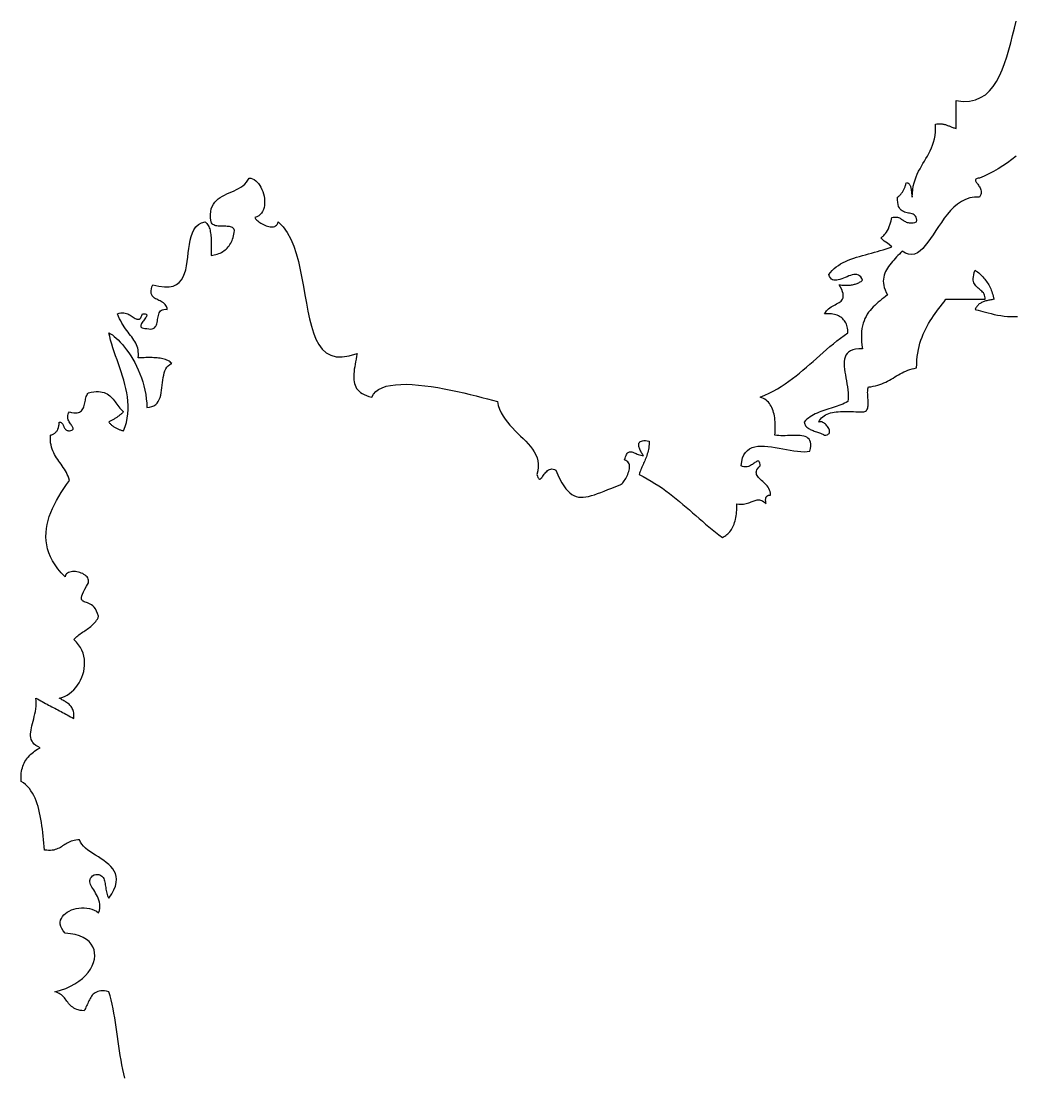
# Model space of a CAD drawing. Extents: x 0 to 1.82, y -2.75 to 0.29.
# Drawn here: x 0.079 to 0.754, y -2.003 to -1.289 of the extents above; entities that cross this region are included whole.
import ezdxf

# ---------------------------------------------------------------- set-up
doc = ezdxf.new("R2010")
doc.units = 0
doc.layers.get('0').update_dxf_attribs({"linetype": 'CONTINUOUS'})

msp = doc.modelspace()

# ---------------------------------------------------------------- linework, layer by layer
at = {"color": 7}
for points in [[(0.71322, -1.34268), (0.71805, -1.34318), (0.72242, -1.34297), (0.72636, -1.34211), (0.7299, -1.34064), (0.73307, -1.33862), (0.7359, -1.33608), (0.73843, -1.33309), (0.74069, -1.32969), (0.74271, -1.32593), (0.74452, -1.32185), (0.74615, -1.31752), (0.74763, -1.31296), (0.74901, -1.30825), (0.7503, -1.30341), (0.75154, -1.29851), (0.75276, -1.2936), (0.754, -1.28871)], [(0.6835, -1.40805), (0.68359, -1.40541), (0.68383, -1.40293), (0.68422, -1.4006), (0.68475, -1.39839), (0.68538, -1.39631), (0.68612, -1.39432), (0.68694, -1.39242), (0.68783, -1.39059), (0.68878, -1.38881), (0.68977, -1.38707), (0.69078, -1.38536), (0.6918, -1.38366), (0.69281, -1.38195), (0.69381, -1.38022), (0.69477, -1.37846), (0.69568, -1.37665), (0.69653, -1.37477), (0.69729, -1.37281), (0.69796, -1.37075), (0.69852, -1.36859), (0.69895, -1.3663), (0.69925, -1.36387), (0.69938, -1.36128), (0.69935, -1.35852)], [(0.69935, -1.35852), (0.70019, -1.35842), (0.70098, -1.35836), (0.70173, -1.35833), (0.70244, -1.35833), (0.70311, -1.35837), (0.70375, -1.35843), (0.70435, -1.35852), (0.70493, -1.35863), (0.70548, -1.35877), (0.70601, -1.35892), (0.70653, -1.35909), (0.70703, -1.35927), (0.70752, -1.35946), (0.708, -1.35966), (0.70848, -1.35986), (0.70896, -1.36007), (0.70944, -1.36027), (0.70994, -1.36047), (0.71044, -1.36067), (0.71095, -1.36086), (0.71148, -1.36104), (0.71204, -1.36121), (0.71261, -1.36136), (0.71322, -1.3615)], [(0.75408, -1.38031), (0.75107, -1.38262), (0.74802, -1.38482), (0.74493, -1.3869), (0.74181, -1.38886), (0.73865, -1.39067), (0.73547, -1.39234), (0.73228, -1.39384), (0.72906, -1.39517)], [(0.20809, -1.42488), (0.20773, -1.4223), (0.20765, -1.41997), (0.20781, -1.41788), (0.20821, -1.41601), (0.20881, -1.41435), (0.20961, -1.41286), (0.21057, -1.41154), (0.21168, -1.41036), (0.21293, -1.4093), (0.21428, -1.40835), (0.21573, -1.40749), (0.21725, -1.40669), (0.21882, -1.40593), (0.22042, -1.4052), (0.22204, -1.40449), (0.22364, -1.40376), (0.22522, -1.40299), (0.22675, -1.40218), (0.22822, -1.4013), (0.22959, -1.40033), (0.23087, -1.39925), (0.23201, -1.39804), (0.23301, -1.39669), (0.23384, -1.39517)], [(0.23384, -1.39517), (0.23506, -1.39529), (0.23623, -1.39564), (0.23734, -1.3962), (0.2384, -1.39695), (0.23939, -1.39786), (0.24031, -1.39893), (0.24115, -1.40013), (0.24191, -1.40144), (0.24258, -1.40285), (0.24315, -1.40433), (0.24363, -1.40586), (0.24399, -1.40743), (0.24424, -1.40901), (0.24438, -1.41059), (0.24438, -1.41215), (0.24426, -1.41366), (0.244, -1.41511), (0.24359, -1.41648), (0.24303, -1.41775), (0.24232, -1.4189), (0.24145, -1.41991), (0.24041, -1.42076), (0.2392, -1.42144), (0.2378, -1.42191)], [(0.6736, -1.40805), (0.67396, -1.40779), (0.67432, -1.40751), (0.67467, -1.40722), (0.675, -1.4069), (0.67533, -1.40657), (0.67564, -1.40622), (0.67595, -1.40586), (0.67624, -1.40548), (0.67652, -1.40509), (0.6768, -1.40468), (0.67706, -1.40427), (0.67731, -1.40384), (0.67756, -1.4034), (0.67779, -1.40295), (0.67801, -1.4025), (0.67822, -1.40203), (0.67842, -1.40156), (0.67861, -1.40108), (0.67879, -1.4006), (0.67896, -1.40011), (0.67912, -1.39962), (0.67927, -1.39913), (0.67941, -1.39864), (0.67954, -1.39814)], [(0.67954, -1.39814), (0.68001, -1.39829), (0.68043, -1.39847), (0.68081, -1.39869), (0.68114, -1.39895), (0.68144, -1.39923), (0.68169, -1.39955), (0.68192, -1.3999), (0.68211, -1.40027), (0.68227, -1.40067), (0.68242, -1.40109), (0.68254, -1.40152), (0.68264, -1.40198), (0.68272, -1.40245), (0.6828, -1.40294), (0.68286, -1.40343), (0.68292, -1.40394), (0.68297, -1.40445), (0.68302, -1.40497), (0.68308, -1.40549), (0.68314, -1.40601), (0.68321, -1.40652), (0.68329, -1.40704), (0.68339, -1.40755), (0.6835, -1.40805)], [(0.72906, -1.39517), (0.72818, -1.39532), (0.72749, -1.3955), (0.72699, -1.39572), (0.72666, -1.39599), (0.72647, -1.39629), (0.72642, -1.39663), (0.72648, -1.397), (0.72664, -1.39741), (0.72689, -1.39785), (0.7272, -1.39833), (0.72756, -1.39884), (0.72795, -1.39938), (0.72836, -1.39995), (0.72876, -1.40056), (0.72915, -1.40119), (0.7295, -1.40185), (0.72981, -1.40254), (0.73004, -1.40325), (0.73019, -1.40399), (0.73023, -1.40475), (0.73016, -1.40554), (0.72995, -1.40636), (0.72959, -1.40719), (0.72906, -1.40805)], [(0.68647, -1.42488), (0.68652, -1.42363), (0.68641, -1.42259), (0.68616, -1.42172), (0.6858, -1.42102), (0.68532, -1.42046), (0.68474, -1.42003), (0.68408, -1.41968), (0.68336, -1.41942), (0.68257, -1.41921), (0.68175, -1.41903), (0.6809, -1.41887), (0.68004, -1.41869), (0.67917, -1.41849), (0.67832, -1.41823), (0.6775, -1.4179), (0.67672, -1.41747), (0.67599, -1.41693), (0.67533, -1.41625), (0.67476, -1.41541), (0.67428, -1.41438), (0.67391, -1.41316), (0.67366, -1.41171), (0.67356, -1.41001), (0.6736, -1.40805)], [(0.72906, -1.40805), (0.72571, -1.40807), (0.72256, -1.40862), (0.71962, -1.40962), (0.71685, -1.41104), (0.71425, -1.41281), (0.71181, -1.41489), (0.7095, -1.41722), (0.70731, -1.41975), (0.70523, -1.42243), (0.70324, -1.4252), (0.70133, -1.42802), (0.69947, -1.43083), (0.69767, -1.43357), (0.69589, -1.4362), (0.69414, -1.43867), (0.69238, -1.44092), (0.69061, -1.44289), (0.68881, -1.44454), (0.68697, -1.44581), (0.68507, -1.44666), (0.68309, -1.44702), (0.68103, -1.44685), (0.67886, -1.44609), (0.67657, -1.44469)], [(0.16847, -1.46747), (0.17275, -1.46853), (0.17645, -1.469), (0.17963, -1.46893), (0.18232, -1.46838), (0.18458, -1.46737), (0.18644, -1.46597), (0.18795, -1.46422), (0.18916, -1.46215), (0.19011, -1.45983), (0.19085, -1.45729), (0.19142, -1.45458), (0.19187, -1.45175), (0.19224, -1.44884), (0.19258, -1.4459), (0.19293, -1.44297), (0.19334, -1.44011), (0.19386, -1.43735), (0.19452, -1.43474), (0.19537, -1.43233), (0.19646, -1.43017), (0.19784, -1.4283), (0.19955, -1.42676), (0.20163, -1.42561), (0.20413, -1.42488)], [(0.20413, -1.42488), (0.20472, -1.42541), (0.20525, -1.42599), (0.20572, -1.42664), (0.20614, -1.42733), (0.20651, -1.42807), (0.20684, -1.42886), (0.20712, -1.4297), (0.20736, -1.43057), (0.20756, -1.43148), (0.20772, -1.43243), (0.20786, -1.43341), (0.20796, -1.43442), (0.20805, -1.43545), (0.2081, -1.43651), (0.20814, -1.43758), (0.20816, -1.43868), (0.20817, -1.43978), (0.20817, -1.4409), (0.20815, -1.44203), (0.20814, -1.44316), (0.20812, -1.44429), (0.20811, -1.44542), (0.20809, -1.44655), (0.20809, -1.44766)], [(0.22394, -1.43083), (0.22375, -1.43014), (0.22345, -1.42958), (0.22305, -1.42911), (0.22256, -1.42874), (0.22198, -1.42845), (0.22132, -1.42823), (0.2206, -1.42807), (0.21983, -1.42797), (0.21901, -1.4279), (0.21816, -1.42787), (0.21728, -1.42786), (0.21638, -1.42786), (0.21549, -1.42785), (0.21459, -1.42784), (0.21371, -1.42781), (0.21286, -1.42775), (0.21204, -1.42764), (0.21126, -1.42748), (0.21054, -1.42727), (0.20988, -1.42698), (0.2093, -1.4266), (0.2088, -1.42614), (0.20839, -1.42557), (0.20809, -1.42488)], [(0.2378, -1.42191), (0.23799, -1.42231), (0.23828, -1.42275), (0.23869, -1.42322), (0.23918, -1.42372), (0.23976, -1.42423), (0.24042, -1.42475), (0.24114, -1.42526), (0.24191, -1.42577), (0.24273, -1.42625), (0.24358, -1.4267), (0.24446, -1.42712), (0.24535, -1.42748), (0.24625, -1.4278), (0.24715, -1.42804), (0.24803, -1.42821), (0.24888, -1.4283), (0.2497, -1.42829), (0.25048, -1.42818), (0.2512, -1.42796), (0.25186, -1.42762), (0.25244, -1.42715), (0.25294, -1.42655), (0.25335, -1.42579), (0.25365, -1.42488)], [(0.25365, -1.42488), (0.25688, -1.42827), (0.25966, -1.43218), (0.26204, -1.43656), (0.26408, -1.44132), (0.26581, -1.44642), (0.2673, -1.45177), (0.26858, -1.4573), (0.26972, -1.46296), (0.27075, -1.46867), (0.27172, -1.47436), (0.27269, -1.47997), (0.27371, -1.48543), (0.27481, -1.49066), (0.27606, -1.4956), (0.2775, -1.50018), (0.27918, -1.50434), (0.28115, -1.508), (0.28346, -1.5111), (0.28615, -1.51357), (0.28928, -1.51533), (0.29289, -1.51633), (0.29704, -1.51649), (0.30177, -1.51574), (0.30713, -1.51402)], [(0.66964, -1.44172), (0.66803, -1.44047), (0.66665, -1.43942), (0.66549, -1.43856), (0.66455, -1.43785), (0.6638, -1.43728), (0.66323, -1.43682), (0.66283, -1.43645), (0.66259, -1.43615), (0.6625, -1.43589), (0.66254, -1.43566), (0.66269, -1.43542), (0.66295, -1.43516), (0.66331, -1.43485), (0.66374, -1.43448), (0.66424, -1.43401), (0.66479, -1.43343), (0.66539, -1.43271), (0.66602, -1.43183), (0.66666, -1.43077), (0.6673, -1.4295), (0.66793, -1.428), (0.66854, -1.42626), (0.66911, -1.42423), (0.66964, -1.42191)], [(0.66964, -1.42191), (0.67058, -1.42172), (0.67144, -1.42161), (0.67223, -1.42159), (0.67295, -1.42165), (0.67361, -1.42178), (0.67422, -1.42196), (0.67479, -1.42219), (0.67532, -1.42246), (0.67583, -1.42277), (0.67633, -1.42309), (0.67682, -1.42343), (0.67731, -1.42377), (0.67781, -1.42411), (0.67834, -1.42443), (0.67888, -1.42473), (0.67947, -1.42499), (0.6801, -1.42522), (0.68078, -1.4254), (0.68152, -1.42551), (0.68234, -1.42556), (0.68323, -1.42553), (0.68421, -1.42541), (0.68529, -1.4252), (0.68647, -1.42488)], [(0.20809, -1.44766), (0.20919, -1.44752), (0.21025, -1.44731), (0.21129, -1.44706), (0.21229, -1.44676), (0.21326, -1.44641), (0.21419, -1.44601), (0.21508, -1.44556), (0.21594, -1.44506), (0.21676, -1.44451), (0.21754, -1.44392), (0.21828, -1.44328), (0.21898, -1.44259), (0.21964, -1.44185), (0.22026, -1.44107), (0.22084, -1.44025), (0.22137, -1.43937), (0.22185, -1.43846), (0.2223, -1.4375), (0.22269, -1.43649), (0.22304, -1.43544), (0.22334, -1.43435), (0.22359, -1.43322), (0.22379, -1.43204), (0.22394, -1.43083)], [(0.62705, -1.46054), (0.6281, -1.45911), (0.62927, -1.45779), (0.63054, -1.45656), (0.63192, -1.45543), (0.6334, -1.45439), (0.63496, -1.45342), (0.6366, -1.45253), (0.63831, -1.4517), (0.64009, -1.45093), (0.64192, -1.45021), (0.64381, -1.44954), (0.64574, -1.4489), (0.64771, -1.4483), (0.6497, -1.44772), (0.65172, -1.44715), (0.65375, -1.4466), (0.65579, -1.44605), (0.65783, -1.4455), (0.65986, -1.44493), (0.66187, -1.44435), (0.66387, -1.44375), (0.66583, -1.44311), (0.66776, -1.44244), (0.66964, -1.44172)], [(0.67657, -1.44469), (0.67568, -1.44568), (0.67477, -1.44668), (0.67383, -1.44768), (0.67288, -1.44868), (0.67193, -1.4497), (0.67098, -1.45073), (0.67006, -1.45177), (0.66916, -1.45284), (0.6683, -1.45392), (0.66749, -1.45503), (0.66673, -1.45616), (0.66605, -1.45732), (0.66544, -1.45851), (0.66491, -1.45974), (0.66449, -1.461), (0.66417, -1.4623), (0.66397, -1.46364), (0.6639, -1.46503), (0.66396, -1.46646), (0.66417, -1.46794), (0.66453, -1.46947), (0.66506, -1.47106), (0.66577, -1.4727), (0.66667, -1.47441)], [(0.64983, -1.4645), (0.64927, -1.46318), (0.6486, -1.46215), (0.64783, -1.46141), (0.64697, -1.46091), (0.64603, -1.46063), (0.64501, -1.46054), (0.64394, -1.46062), (0.64282, -1.46083), (0.64166, -1.46116), (0.64048, -1.46157), (0.63927, -1.46203), (0.63807, -1.46252), (0.63686, -1.46301), (0.63568, -1.46348), (0.63452, -1.46388), (0.63339, -1.46421), (0.63232, -1.46442), (0.6313, -1.4645), (0.63036, -1.46442), (0.62949, -1.46414), (0.62872, -1.46364), (0.62804, -1.46289), (0.62748, -1.46187), (0.62705, -1.46054)], [(0.73303, -1.47738), (0.73297, -1.47632), (0.73279, -1.47538), (0.73252, -1.47454), (0.73217, -1.47378), (0.73174, -1.47309), (0.73125, -1.47247), (0.7307, -1.4719), (0.73013, -1.47136), (0.72953, -1.47085), (0.72891, -1.47035), (0.7283, -1.46985), (0.7277, -1.46933), (0.72713, -1.46879), (0.72659, -1.46821), (0.72611, -1.46758), (0.72569, -1.46689), (0.72534, -1.46612), (0.72509, -1.46526), (0.72493, -1.4643), (0.72489, -1.46323), (0.72497, -1.46204), (0.72519, -1.4607), (0.72556, -1.45922), (0.72609, -1.45757)], [(0.72609, -1.45757), (0.72694, -1.45819), (0.72776, -1.45883), (0.72855, -1.45948), (0.72932, -1.46014), (0.73005, -1.46081), (0.73075, -1.4615), (0.73142, -1.4622), (0.73207, -1.46293), (0.73269, -1.46366), (0.73328, -1.46442), (0.73385, -1.46519), (0.73439, -1.46599), (0.7349, -1.4668), (0.73539, -1.46764), (0.73585, -1.4685), (0.73629, -1.46938), (0.7367, -1.47029), (0.7371, -1.47122), (0.73746, -1.47218), (0.73781, -1.47316), (0.73813, -1.47417), (0.73843, -1.47521), (0.73871, -1.47628), (0.73897, -1.47738)], [(0.17838, -1.48431), (0.17819, -1.48327), (0.17788, -1.48235), (0.17746, -1.48156), (0.17695, -1.48086), (0.17637, -1.48026), (0.17571, -1.47973), (0.17501, -1.47926), (0.17427, -1.47885), (0.1735, -1.47846), (0.17272, -1.4781), (0.17195, -1.47774), (0.17119, -1.47738), (0.17047, -1.47699), (0.16979, -1.47658), (0.16917, -1.47611), (0.16862, -1.47558), (0.16815, -1.47498), (0.16779, -1.47428), (0.16754, -1.47349), (0.16742, -1.47257), (0.16743, -1.47153), (0.16761, -1.47034), (0.16795, -1.46899), (0.16847, -1.46747)], [(0.62408, -1.48728), (0.62463, -1.48623), (0.62527, -1.4853), (0.626, -1.48448), (0.6268, -1.48375), (0.62766, -1.4831), (0.62855, -1.48252), (0.62946, -1.48198), (0.63039, -1.48149), (0.6313, -1.48102), (0.6322, -1.48055), (0.63305, -1.48009), (0.63386, -1.47961), (0.63459, -1.47909), (0.63525, -1.47854), (0.63581, -1.47792), (0.63626, -1.47723), (0.63657, -1.47646), (0.63675, -1.47558), (0.63677, -1.4746), (0.63662, -1.47348), (0.63628, -1.47222), (0.63573, -1.47081), (0.63497, -1.46924), (0.63398, -1.46747)], [(0.63398, -1.46747), (0.63484, -1.46759), (0.63567, -1.46768), (0.63649, -1.46775), (0.63729, -1.4678), (0.63806, -1.46783), (0.63882, -1.46785), (0.63957, -1.46783), (0.64029, -1.4678), (0.641, -1.46775), (0.64169, -1.46768), (0.64236, -1.46759), (0.64302, -1.46747), (0.64366, -1.46734), (0.64429, -1.46718), (0.6449, -1.46701), (0.6455, -1.46681), (0.64608, -1.4666), (0.64666, -1.46636), (0.64721, -1.4661), (0.64776, -1.46582), (0.64829, -1.46552), (0.64882, -1.4652), (0.64933, -1.46486), (0.64983, -1.4645)], [(0.66667, -1.47441), (0.66542, -1.47539), (0.66418, -1.47638), (0.66294, -1.47736), (0.6617, -1.47836), (0.66049, -1.47937), (0.6593, -1.48041), (0.65814, -1.48148), (0.65702, -1.48259), (0.65594, -1.48374), (0.65492, -1.48494), (0.65395, -1.4862), (0.65305, -1.48753), (0.65222, -1.48893), (0.65147, -1.49041), (0.6508, -1.49197), (0.65023, -1.49363), (0.64976, -1.49539), (0.64939, -1.49725), (0.64914, -1.49923), (0.64901, -1.50132), (0.64901, -1.50355), (0.64914, -1.50591), (0.64941, -1.50841), (0.64983, -1.51105)], [(0.68647, -1.52393), (0.68653, -1.52126), (0.68667, -1.51868), (0.68692, -1.5162), (0.68725, -1.51381), (0.68767, -1.5115), (0.68818, -1.50927), (0.68876, -1.50712), (0.68941, -1.50504), (0.69013, -1.50302), (0.69092, -1.50106), (0.69176, -1.49916), (0.69266, -1.49731), (0.69362, -1.49551), (0.69462, -1.49375), (0.69566, -1.49202), (0.69675, -1.49033), (0.69786, -1.48866), (0.69901, -1.48702), (0.70018, -1.4854), (0.70138, -1.48378), (0.70259, -1.48218), (0.70381, -1.48058), (0.70505, -1.47898), (0.70628, -1.47738)], [(0.73897, -1.47738), (0.73823, -1.4775), (0.7375, -1.47763), (0.73679, -1.47776), (0.73609, -1.47789), (0.7354, -1.47803), (0.73473, -1.47818), (0.73407, -1.47834), (0.73343, -1.47852), (0.7328, -1.4787), (0.7322, -1.4789), (0.73161, -1.47912), (0.73104, -1.47936), (0.7305, -1.47962), (0.72997, -1.4799), (0.72947, -1.4802), (0.72899, -1.48053), (0.72853, -1.48089), (0.7281, -1.48128), (0.7277, -1.4817), (0.72732, -1.48215), (0.72697, -1.48263), (0.72665, -1.48315), (0.72636, -1.48371), (0.72609, -1.48431)], [(0.16451, -1.49719), (0.16589, -1.49745), (0.16707, -1.49752), (0.16807, -1.49741), (0.16891, -1.49713), (0.1696, -1.4967), (0.17016, -1.49615), (0.17061, -1.49549), (0.17097, -1.49473), (0.17125, -1.4939), (0.17147, -1.49301), (0.17165, -1.49207), (0.17181, -1.49112), (0.17197, -1.49016), (0.17214, -1.48921), (0.17233, -1.4883), (0.17258, -1.48743), (0.17289, -1.48663), (0.17328, -1.48591), (0.17378, -1.48529), (0.17439, -1.48478), (0.17514, -1.48442), (0.17604, -1.48421), (0.17711, -1.48416), (0.17838, -1.48431)], [(0.72609, -1.48431), (0.72708, -1.48449), (0.72829, -1.48478), (0.72971, -1.48515), (0.73131, -1.48559), (0.73307, -1.48607), (0.73498, -1.48657), (0.737, -1.48708), (0.73911, -1.48758), (0.74131, -1.48804), (0.74356, -1.48844), (0.74584, -1.48878), (0.74813, -1.48902), (0.75041, -1.48914), (0.75266, -1.48913), (0.75486, -1.48897)], [(0.1447, -1.48728), (0.14579, -1.48688), (0.14685, -1.48664), (0.14786, -1.48655), (0.14884, -1.48659), (0.14977, -1.48675), (0.15067, -1.487), (0.15154, -1.48733), (0.15237, -1.48772), (0.15316, -1.48815), (0.15392, -1.48861), (0.15465, -1.48907), (0.15535, -1.48951), (0.15601, -1.48993), (0.15665, -1.49029), (0.15725, -1.49059), (0.15783, -1.4908), (0.15838, -1.49091), (0.15891, -1.4909), (0.1594, -1.49075), (0.15988, -1.49045), (0.16033, -1.48996), (0.16075, -1.48929), (0.16116, -1.4884), (0.16154, -1.48728)], [(0.15857, -1.517), (0.15875, -1.51555), (0.1588, -1.51418), (0.15874, -1.51288), (0.15857, -1.51163), (0.1583, -1.51044), (0.15793, -1.50929), (0.15748, -1.50818), (0.15695, -1.50709), (0.15636, -1.50603), (0.1557, -1.50498), (0.15499, -1.50393), (0.15423, -1.50288), (0.15344, -1.50182), (0.15262, -1.50075), (0.15179, -1.49964), (0.15094, -1.49851), (0.15008, -1.49733), (0.14923, -1.4961), (0.1484, -1.49482), (0.14758, -1.49347), (0.1468, -1.49205), (0.14605, -1.49055), (0.14535, -1.48897), (0.1447, -1.48728)], [(0.16154, -1.48728), (0.16263, -1.48722), (0.16345, -1.48727), (0.16402, -1.48742), (0.16437, -1.48767), (0.16453, -1.48801), (0.16451, -1.48841), (0.16435, -1.48888), (0.16407, -1.48941), (0.1637, -1.48998), (0.16326, -1.49059), (0.16278, -1.49122), (0.16228, -1.49186), (0.16179, -1.49251), (0.16135, -1.49316), (0.16096, -1.49379), (0.16066, -1.4944), (0.16047, -1.49497), (0.16042, -1.4955), (0.16054, -1.49597), (0.16085, -1.49638), (0.16138, -1.49672), (0.16214, -1.49697), (0.16318, -1.49713), (0.16451, -1.49719)], [(0.63992, -1.50016), (0.63989, -1.49907), (0.6398, -1.49801), (0.63965, -1.49701), (0.63944, -1.49604), (0.63917, -1.49512), (0.63884, -1.49425), (0.63846, -1.49342), (0.63802, -1.49264), (0.63752, -1.49191), (0.63697, -1.49122), (0.63637, -1.49059), (0.63571, -1.49001), (0.63501, -1.48948), (0.63425, -1.489), (0.63344, -1.48857), (0.63259, -1.4882), (0.63168, -1.48788), (0.63073, -1.48762), (0.62973, -1.48742), (0.62869, -1.48727), (0.6276, -1.48719), (0.62647, -1.48716), (0.62529, -1.48719), (0.62408, -1.48728)], [(0.14866, -1.56652), (0.14977, -1.56367), (0.15062, -1.56081), (0.15124, -1.55794), (0.15164, -1.55507), (0.15184, -1.5522), (0.15185, -1.54932), (0.15169, -1.54646), (0.15138, -1.54359), (0.15093, -1.54073), (0.15035, -1.53789), (0.14968, -1.53505), (0.14891, -1.53222), (0.14807, -1.52942), (0.14718, -1.52662), (0.14624, -1.52385), (0.14529, -1.5211), (0.14432, -1.51838), (0.14337, -1.51568), (0.14244, -1.51301), (0.14155, -1.51037), (0.14073, -1.50776), (0.13997, -1.50519), (0.13931, -1.50265), (0.13876, -1.50016)], [(0.13876, -1.50016), (0.13991, -1.50075), (0.14114, -1.50153), (0.14242, -1.50249), (0.14376, -1.50363), (0.14514, -1.50492), (0.14654, -1.50638), (0.14797, -1.50799), (0.1494, -1.50973), (0.15082, -1.51161), (0.15224, -1.51362), (0.15362, -1.51575), (0.15498, -1.51799), (0.15628, -1.52033), (0.15753, -1.52276), (0.15871, -1.52529), (0.15981, -1.52789), (0.16083, -1.53057), (0.16174, -1.53331), (0.16254, -1.5361), (0.16322, -1.53895), (0.16377, -1.54184), (0.16417, -1.54476), (0.16442, -1.54771), (0.16451, -1.55067)], [(0.5805, -1.54374), (0.58354, -1.54245), (0.58647, -1.54106), (0.58931, -1.53959), (0.59205, -1.53803), (0.59471, -1.5364), (0.5973, -1.5347), (0.59982, -1.53294), (0.60229, -1.53112), (0.6047, -1.52925), (0.60706, -1.52735), (0.60939, -1.5254), (0.6117, -1.52343), (0.61398, -1.52144), (0.61625, -1.51944), (0.61851, -1.51743), (0.62077, -1.51542), (0.62305, -1.51342), (0.62535, -1.51142), (0.62767, -1.50946), (0.63002, -1.50751), (0.63241, -1.50561), (0.63486, -1.50374), (0.63736, -1.50192), (0.63992, -1.50016)], [(0.64983, -1.51105), (0.64729, -1.51105), (0.64509, -1.51126), (0.64323, -1.51169), (0.64167, -1.51232), (0.64039, -1.51313), (0.63937, -1.51412), (0.63858, -1.51526), (0.63802, -1.51656), (0.63764, -1.51798), (0.63744, -1.51953), (0.63738, -1.52119), (0.63745, -1.52294), (0.63762, -1.52477), (0.63787, -1.52668), (0.63818, -1.52864), (0.63853, -1.53064), (0.63889, -1.53268), (0.63924, -1.53473), (0.63956, -1.53679), (0.63983, -1.53884), (0.64002, -1.54087), (0.64012, -1.54287), (0.64009, -1.54482), (0.63992, -1.54671)], [(0.18135, -1.52096), (0.18082, -1.52037), (0.18022, -1.51984), (0.17956, -1.51937), (0.17883, -1.51895), (0.17806, -1.51857), (0.17723, -1.51825), (0.17636, -1.51797), (0.17544, -1.51773), (0.17449, -1.51753), (0.1735, -1.51736), (0.17248, -1.51723), (0.17144, -1.51712), (0.17038, -1.51704), (0.1693, -1.51698), (0.16821, -1.51694), (0.16711, -1.51692), (0.16601, -1.51692), (0.16491, -1.51692), (0.16382, -1.51693), (0.16273, -1.51695), (0.16166, -1.51696), (0.1606, -1.51698), (0.15957, -1.51699), (0.15857, -1.517)], [(0.30713, -1.51402), (0.30676, -1.51597), (0.3064, -1.51786), (0.30606, -1.51969), (0.30573, -1.52145), (0.30545, -1.52316), (0.3052, -1.5248), (0.305, -1.52637), (0.30486, -1.52789), (0.30478, -1.52935), (0.30478, -1.53074), (0.30486, -1.53207), (0.30503, -1.53334), (0.3053, -1.53455), (0.30567, -1.53569), (0.30616, -1.53677), (0.30677, -1.5378), (0.30751, -1.53876), (0.30839, -1.53965), (0.30941, -1.54049), (0.3106, -1.54126), (0.31194, -1.54197), (0.31346, -1.54262), (0.31515, -1.54321), (0.31704, -1.54374)], [(0.16451, -1.55067), (0.16636, -1.55054), (0.16796, -1.55016), (0.16934, -1.54956), (0.1705, -1.54875), (0.17148, -1.54775), (0.17229, -1.54659), (0.17296, -1.54528), (0.1735, -1.54385), (0.17393, -1.54231), (0.17427, -1.5407), (0.17455, -1.53902), (0.17478, -1.5373), (0.17499, -1.53556), (0.17519, -1.53382), (0.17541, -1.5321), (0.17566, -1.53042), (0.17597, -1.52881), (0.17635, -1.52727), (0.17682, -1.52584), (0.17742, -1.52453), (0.17815, -1.52337), (0.17903, -1.52237), (0.18009, -1.52156), (0.18135, -1.52096)], [(0.65379, -1.53681), (0.65548, -1.53664), (0.6571, -1.53638), (0.65865, -1.53605), (0.66013, -1.53564), (0.66156, -1.53518), (0.66294, -1.53465), (0.66427, -1.53408), (0.66556, -1.53347), (0.66683, -1.53282), (0.66807, -1.53214), (0.66929, -1.53145), (0.6705, -1.53074), (0.67171, -1.53003), (0.67292, -1.52931), (0.67413, -1.52861), (0.67536, -1.52793), (0.67661, -1.52727), (0.67789, -1.52664), (0.6792, -1.52605), (0.68055, -1.5255), (0.68194, -1.52501), (0.68339, -1.52458), (0.6849, -1.52422), (0.68647, -1.52393)], [(0.11202, -1.55364), (0.11354, -1.55405), (0.1149, -1.5543), (0.1161, -1.55439), (0.11716, -1.55434), (0.11809, -1.55416), (0.1189, -1.55386), (0.1196, -1.55345), (0.1202, -1.55295), (0.1207, -1.55235), (0.12113, -1.55169), (0.12149, -1.55096), (0.1218, -1.55018), (0.12205, -1.54935), (0.12227, -1.5485), (0.12247, -1.54763), (0.12265, -1.54675), (0.12283, -1.54587), (0.12302, -1.54501), (0.12322, -1.54417), (0.12346, -1.54337), (0.12373, -1.54262), (0.12405, -1.54193), (0.12444, -1.54131), (0.12489, -1.54077)], [(0.12489, -1.54077), (0.1268, -1.54035), (0.12856, -1.54007), (0.13018, -1.53994), (0.13167, -1.53993), (0.13305, -1.54005), (0.13432, -1.54027), (0.13548, -1.5406), (0.13656, -1.54102), (0.13755, -1.54153), (0.13847, -1.54212), (0.13932, -1.54277), (0.14012, -1.54349), (0.14087, -1.54426), (0.14159, -1.54507), (0.14227, -1.54591), (0.14294, -1.54678), (0.1436, -1.54767), (0.14425, -1.54857), (0.14491, -1.54946), (0.14559, -1.55035), (0.1463, -1.55122), (0.14704, -1.55207), (0.14782, -1.55288), (0.14866, -1.55364)], [(0.31704, -1.54374), (0.31814, -1.54167), (0.3197, -1.53992), (0.32167, -1.53846), (0.32404, -1.53729), (0.32675, -1.53637), (0.32979, -1.53571), (0.33312, -1.53527), (0.3367, -1.53504), (0.34051, -1.53502), (0.3445, -1.53517), (0.34866, -1.53548), (0.35294, -1.53594), (0.35732, -1.53653), (0.36175, -1.53723), (0.36621, -1.53802), (0.37067, -1.5389), (0.37509, -1.53983), (0.37944, -1.54081), (0.38368, -1.54182), (0.38779, -1.54284), (0.39173, -1.54386), (0.39547, -1.54485), (0.39898, -1.54581), (0.40222, -1.54671)], [(0.64983, -1.55364), (0.65063, -1.55358), (0.65132, -1.55341), (0.65191, -1.55312), (0.65239, -1.55274), (0.65278, -1.55227), (0.65309, -1.55171), (0.65333, -1.55108), (0.6535, -1.55038), (0.65361, -1.54962), (0.65367, -1.54881), (0.65368, -1.54796), (0.65367, -1.54708), (0.65362, -1.54617), (0.65356, -1.54525), (0.65349, -1.54431), (0.65342, -1.54337), (0.65336, -1.54244), (0.65331, -1.54153), (0.65328, -1.54063), (0.65329, -1.53977), (0.65334, -1.53895), (0.65343, -1.53818), (0.65358, -1.53746), (0.65379, -1.53681)], [(0.40222, -1.54671), (0.40284, -1.54936), (0.40371, -1.55186), (0.40479, -1.55424), (0.40605, -1.5565), (0.40748, -1.55865), (0.40904, -1.56072), (0.41071, -1.5627), (0.41245, -1.56461), (0.41425, -1.56647), (0.41607, -1.56829), (0.41788, -1.57007), (0.41967, -1.57184), (0.4214, -1.57361), (0.42305, -1.57538), (0.42459, -1.57717), (0.42599, -1.57899), (0.42722, -1.58086), (0.42826, -1.58278), (0.42908, -1.58478), (0.42966, -1.58685), (0.42996, -1.58903), (0.42996, -1.5913), (0.42964, -1.5937), (0.42896, -1.59623)], [(0.5904, -1.56949), (0.59051, -1.5679), (0.59058, -1.56634), (0.59063, -1.56481), (0.59063, -1.56332), (0.5906, -1.56187), (0.59052, -1.56045), (0.59041, -1.55908), (0.59025, -1.55775), (0.59005, -1.55647), (0.5898, -1.55523), (0.58951, -1.55404), (0.58916, -1.5529), (0.58877, -1.55181), (0.58831, -1.55078), (0.58781, -1.5498), (0.58725, -1.54887), (0.58663, -1.54801), (0.58594, -1.5472), (0.5852, -1.54646), (0.58439, -1.54578), (0.58352, -1.54517), (0.58258, -1.54462), (0.58158, -1.54415), (0.5805, -1.54374)], [(0.63992, -1.54671), (0.63878, -1.54731), (0.6376, -1.54787), (0.63637, -1.5484), (0.63511, -1.54891), (0.63381, -1.54939), (0.6325, -1.54985), (0.63115, -1.5503), (0.6298, -1.55074), (0.62843, -1.55118), (0.62706, -1.55162), (0.62569, -1.55207), (0.62432, -1.55253), (0.62297, -1.553), (0.62163, -1.55349), (0.62031, -1.55401), (0.61901, -1.55456), (0.61775, -1.55514), (0.61652, -1.55576), (0.61534, -1.55643), (0.6142, -1.55714), (0.61311, -1.55791), (0.61208, -1.55873), (0.61111, -1.55962), (0.61021, -1.56058)], [(0.11202, -1.56652), (0.1129, -1.56637), (0.11359, -1.56619), (0.11409, -1.56597), (0.11442, -1.5657), (0.11461, -1.5654), (0.11466, -1.56506), (0.1146, -1.56469), (0.11444, -1.56428), (0.11419, -1.56384), (0.11388, -1.56336), (0.11352, -1.56285), (0.11313, -1.56231), (0.11272, -1.56174), (0.11232, -1.56113), (0.11193, -1.5605), (0.11158, -1.55984), (0.11127, -1.55915), (0.11104, -1.55844), (0.11089, -1.5577), (0.11085, -1.55693), (0.11092, -1.55615), (0.11113, -1.55533), (0.11149, -1.5545), (0.11202, -1.55364)], [(0.14866, -1.55364), (0.14829, -1.55401), (0.14792, -1.55437), (0.14755, -1.55471), (0.14717, -1.55505), (0.1468, -1.55538), (0.14642, -1.5557), (0.14604, -1.55601), (0.14565, -1.55632), (0.14527, -1.55662), (0.14488, -1.55691), (0.14448, -1.5572), (0.14408, -1.55748), (0.14368, -1.55776), (0.14327, -1.55803), (0.14285, -1.5583), (0.14243, -1.55856), (0.142, -1.55882), (0.14156, -1.55907), (0.14111, -1.55933), (0.14066, -1.55958), (0.1402, -1.55983), (0.13973, -1.56008), (0.13925, -1.56033), (0.13876, -1.56058)], [(0.62011, -1.56058), (0.62066, -1.55952), (0.6213, -1.55857), (0.62204, -1.55772), (0.62287, -1.55697), (0.62377, -1.55631), (0.62476, -1.55573), (0.62581, -1.55524), (0.62694, -1.55482), (0.62812, -1.55446), (0.62937, -1.55418), (0.63066, -1.55395), (0.632, -1.55377), (0.63338, -1.55363), (0.6348, -1.55354), (0.63625, -1.55349), (0.63772, -1.55346), (0.63922, -1.55346), (0.64073, -1.55347), (0.64225, -1.5535), (0.64378, -1.55354), (0.6453, -1.55357), (0.64682, -1.55361), (0.64833, -1.55363), (0.64983, -1.55364)], [(0.09914, -1.56949), (0.09962, -1.56936), (0.10009, -1.5692), (0.10053, -1.56903), (0.10096, -1.56883), (0.10136, -1.56861), (0.10174, -1.56838), (0.1021, -1.56812), (0.10244, -1.56784), (0.10276, -1.56754), (0.10306, -1.56722), (0.10334, -1.56688), (0.1036, -1.56652), (0.10383, -1.56614), (0.10405, -1.56573), (0.10425, -1.56531), (0.10442, -1.56487), (0.10458, -1.5644), (0.10471, -1.56392), (0.10482, -1.56341), (0.10492, -1.56289), (0.10499, -1.56234), (0.10504, -1.56177), (0.10507, -1.56118), (0.10508, -1.56058)], [(0.10508, -1.56058), (0.10555, -1.56061), (0.10596, -1.56069), (0.10631, -1.56083), (0.10663, -1.56102), (0.1069, -1.56124), (0.10714, -1.5615), (0.10735, -1.5618), (0.10754, -1.56212), (0.10771, -1.56246), (0.10787, -1.56281), (0.10802, -1.56318), (0.10818, -1.56355), (0.10834, -1.56392), (0.1085, -1.56428), (0.10869, -1.56464), (0.1089, -1.56498), (0.10913, -1.5653), (0.1094, -1.56559), (0.10971, -1.56585), (0.11006, -1.56608), (0.11046, -1.56626), (0.11091, -1.5664), (0.11143, -1.56649), (0.11202, -1.56652)], [(0.13876, -1.56058), (0.13902, -1.56094), (0.13929, -1.5613), (0.13959, -1.56164), (0.1399, -1.56198), (0.14024, -1.5623), (0.14058, -1.56262), (0.14095, -1.56292), (0.14133, -1.56322), (0.14172, -1.5635), (0.14212, -1.56377), (0.14254, -1.56404), (0.14297, -1.56429), (0.14341, -1.56453), (0.14385, -1.56476), (0.14431, -1.56499), (0.14477, -1.5652), (0.14524, -1.5654), (0.14572, -1.56559), (0.1462, -1.56577), (0.14669, -1.56594), (0.14718, -1.5661), (0.14767, -1.56625), (0.14817, -1.56639), (0.14866, -1.56652)], [(0.61021, -1.56058), (0.61037, -1.56129), (0.6106, -1.56194), (0.61089, -1.56254), (0.61124, -1.56309), (0.61164, -1.5636), (0.6121, -1.56406), (0.6126, -1.56448), (0.61314, -1.56487), (0.61373, -1.56522), (0.61434, -1.56555), (0.61499, -1.56586), (0.61566, -1.56615), (0.61635, -1.56642), (0.61705, -1.56668), (0.61777, -1.56693), (0.6185, -1.56718), (0.61923, -1.56743), (0.61996, -1.56768), (0.62068, -1.56794), (0.6214, -1.56821), (0.6221, -1.5685), (0.62278, -1.5688), (0.62344, -1.56913), (0.62408, -1.56949)], [(0.62408, -1.56949), (0.62499, -1.56943), (0.62574, -1.56928), (0.62634, -1.56903), (0.62681, -1.56869), (0.62714, -1.56829), (0.62736, -1.56782), (0.62746, -1.5673), (0.62745, -1.56674), (0.62735, -1.56615), (0.62716, -1.56553), (0.62689, -1.56491), (0.62655, -1.56429), (0.62615, -1.56368), (0.6257, -1.56309), (0.6252, -1.56253), (0.62466, -1.56201), (0.6241, -1.56154), (0.62352, -1.56113), (0.62293, -1.5608), (0.62233, -1.56055), (0.62175, -1.56039), (0.62118, -1.56034), (0.62063, -1.56039), (0.62011, -1.56058)], [(0.11202, -1.60019), (0.1116, -1.59875), (0.11112, -1.59738), (0.11057, -1.59607), (0.10996, -1.59482), (0.10931, -1.59363), (0.10861, -1.59247), (0.10788, -1.59135), (0.10714, -1.59025), (0.10637, -1.58917), (0.10561, -1.5881), (0.10484, -1.58703), (0.10409, -1.58596), (0.10336, -1.58486), (0.10266, -1.58375), (0.10199, -1.5826), (0.10138, -1.58141), (0.10081, -1.58018), (0.10032, -1.57888), (0.09989, -1.57753), (0.09954, -1.5761), (0.09929, -1.57459), (0.09913, -1.57299), (0.09908, -1.57129), (0.09914, -1.56949)], [(0.61417, -1.58038), (0.61456, -1.57852), (0.61473, -1.57688), (0.61469, -1.57545), (0.61447, -1.57421), (0.61408, -1.57316), (0.61352, -1.57228), (0.61281, -1.57155), (0.61197, -1.57096), (0.611, -1.5705), (0.60992, -1.57015), (0.60875, -1.5699), (0.60749, -1.56974), (0.60615, -1.56965), (0.60476, -1.56962), (0.60332, -1.56963), (0.60185, -1.56967), (0.60035, -1.56973), (0.59885, -1.5698), (0.59735, -1.56985), (0.59588, -1.56988), (0.59443, -1.56988), (0.59303, -1.56982), (0.59168, -1.56969), (0.5904, -1.56949)], [(0.50126, -1.58336), (0.50099, -1.58295), (0.5007, -1.5825), (0.50037, -1.582), (0.50004, -1.58145), (0.4997, -1.58088), (0.49937, -1.58028), (0.49906, -1.57966), (0.49877, -1.57903), (0.49851, -1.57839), (0.4983, -1.57776), (0.49814, -1.57715), (0.49804, -1.57655), (0.49802, -1.57597), (0.49808, -1.57543), (0.49822, -1.57493), (0.49847, -1.57448), (0.49883, -1.57408), (0.49931, -1.57375), (0.49992, -1.57348), (0.50066, -1.57329), (0.50156, -1.57319), (0.50261, -1.57317), (0.50383, -1.57326), (0.50522, -1.57345)], [(0.50522, -1.57345), (0.5052, -1.57467), (0.50512, -1.57585), (0.50501, -1.57699), (0.50485, -1.5781), (0.50465, -1.57917), (0.50442, -1.58021), (0.50416, -1.58123), (0.50387, -1.58222), (0.50355, -1.58318), (0.50322, -1.58413), (0.50286, -1.58505), (0.5025, -1.58596), (0.50212, -1.58685), (0.50174, -1.58772), (0.50135, -1.58859), (0.50097, -1.58945), (0.50058, -1.5903), (0.50021, -1.59114), (0.49984, -1.59198), (0.49949, -1.59282), (0.49916, -1.59367), (0.49884, -1.59452), (0.49855, -1.59537), (0.49829, -1.59623)], [(0.56762, -1.59029), (0.5679, -1.58741), (0.56846, -1.58495), (0.5693, -1.58288), (0.57038, -1.58116), (0.5717, -1.57979), (0.57322, -1.57871), (0.57494, -1.57792), (0.57683, -1.57738), (0.57887, -1.57706), (0.58104, -1.57693), (0.58332, -1.57698), (0.5857, -1.57717), (0.58814, -1.57747), (0.59064, -1.57785), (0.59318, -1.5783), (0.59572, -1.57877), (0.59826, -1.57925), (0.60077, -1.5797), (0.60323, -1.58011), (0.60563, -1.58043), (0.60795, -1.58065), (0.61015, -1.58073), (0.61224, -1.58065), (0.61417, -1.58038)], [(0.48839, -1.58633), (0.48875, -1.58517), (0.48911, -1.58417), (0.48947, -1.58332), (0.48982, -1.5826), (0.49018, -1.58201), (0.49054, -1.58155), (0.4909, -1.58119), (0.49128, -1.58094), (0.49168, -1.58077), (0.49208, -1.5807), (0.49251, -1.58069), (0.49297, -1.58076), (0.49344, -1.58088), (0.49395, -1.58104), (0.49449, -1.58125), (0.49506, -1.58149), (0.49567, -1.58174), (0.49632, -1.58201), (0.49702, -1.58228), (0.49776, -1.58254), (0.49855, -1.58279), (0.4994, -1.58302), (0.5003, -1.58321), (0.50126, -1.58336)], [(0.48541, -1.60317), (0.48581, -1.60298), (0.48625, -1.60266), (0.48672, -1.60224), (0.48722, -1.60171), (0.48773, -1.60109), (0.48825, -1.60039), (0.48876, -1.59963), (0.48927, -1.5988), (0.48975, -1.59792), (0.4902, -1.59701), (0.49062, -1.59607), (0.49099, -1.59512), (0.4913, -1.59416), (0.49154, -1.5932), (0.49171, -1.59226), (0.4918, -1.59135), (0.49179, -1.59048), (0.49168, -1.58965), (0.49146, -1.58889), (0.49112, -1.58819), (0.49065, -1.58758), (0.49005, -1.58706), (0.48929, -1.58664), (0.48839, -1.58633)], [(0.5805, -1.59029), (0.58035, -1.58929), (0.58017, -1.58849), (0.57994, -1.58789), (0.57968, -1.58747), (0.57938, -1.58721), (0.57904, -1.58709), (0.57867, -1.58709), (0.57826, -1.58721), (0.57782, -1.58742), (0.57734, -1.5877), (0.57683, -1.58805), (0.57629, -1.58843), (0.57571, -1.58884), (0.57511, -1.58927), (0.57448, -1.58968), (0.57382, -1.59007), (0.57313, -1.59042), (0.57242, -1.59071), (0.57168, -1.59092), (0.57091, -1.59105), (0.57012, -1.59106), (0.56931, -1.59095), (0.56848, -1.5907), (0.56762, -1.59029)], [(0.58743, -1.6101), (0.58735, -1.6089), (0.58712, -1.60778), (0.58677, -1.60673), (0.5863, -1.60574), (0.58573, -1.60481), (0.58509, -1.60394), (0.58439, -1.60311), (0.58365, -1.60232), (0.58289, -1.60157), (0.58211, -1.60084), (0.58135, -1.60014), (0.58062, -1.59945), (0.57993, -1.59877), (0.57931, -1.5981), (0.57877, -1.59743), (0.57833, -1.59675), (0.57801, -1.59605), (0.57782, -1.59533), (0.57778, -1.59459), (0.57792, -1.59382), (0.57824, -1.59301), (0.57876, -1.59215), (0.57951, -1.59125), (0.5805, -1.59029)], [(0.42896, -1.59623), (0.42933, -1.59733), (0.42968, -1.59816), (0.43004, -1.59874), (0.43039, -1.59911), (0.43075, -1.59927), (0.43111, -1.59925), (0.43148, -1.59907), (0.43186, -1.59876), (0.43225, -1.59834), (0.43266, -1.59782), (0.43309, -1.59724), (0.43354, -1.5966), (0.43402, -1.59594), (0.43452, -1.59528), (0.43506, -1.59464), (0.43563, -1.59403), (0.43625, -1.59349), (0.4369, -1.59303), (0.43759, -1.59267), (0.43834, -1.59245), (0.43913, -1.59237), (0.43997, -1.59247), (0.44087, -1.59276), (0.44183, -1.59326)], [(0.44183, -1.59326), (0.44319, -1.59643), (0.44453, -1.59924), (0.44586, -1.60173), (0.44719, -1.6039), (0.44854, -1.60577), (0.4499, -1.60734), (0.45128, -1.60865), (0.45269, -1.60969), (0.45414, -1.6105), (0.45564, -1.61107), (0.45719, -1.61143), (0.4588, -1.61158), (0.46047, -1.61156), (0.46222, -1.61136), (0.46405, -1.611), (0.46597, -1.6105), (0.46799, -1.60988), (0.47011, -1.60914), (0.47234, -1.6083), (0.47469, -1.60738), (0.47716, -1.6064), (0.47977, -1.60535), (0.48252, -1.60427), (0.48541, -1.60317)], [(0.49829, -1.59623), (0.5011, -1.59763), (0.50383, -1.59909), (0.50648, -1.60062), (0.50907, -1.60221), (0.5116, -1.60385), (0.51407, -1.60553), (0.51649, -1.60726), (0.51887, -1.60903), (0.5212, -1.61084), (0.5235, -1.61267), (0.52576, -1.61453), (0.528, -1.61641), (0.53022, -1.61831), (0.53243, -1.62021), (0.53462, -1.62212), (0.53681, -1.62404), (0.539, -1.62595), (0.54119, -1.62785), (0.54339, -1.62974), (0.54561, -1.63161), (0.54785, -1.63346), (0.55012, -1.63528), (0.55241, -1.63707), (0.55474, -1.63882)], [(0.10904, -1.66556), (0.10648, -1.66284), (0.10422, -1.66012), (0.10227, -1.65739), (0.1006, -1.65467), (0.09921, -1.65194), (0.09809, -1.64922), (0.09722, -1.6465), (0.09661, -1.64377), (0.09623, -1.64105), (0.09608, -1.63833), (0.09614, -1.6356), (0.09642, -1.63288), (0.09688, -1.63015), (0.09754, -1.62743), (0.09837, -1.62471), (0.09936, -1.62198), (0.10051, -1.61926), (0.1018, -1.61654), (0.10323, -1.61381), (0.10478, -1.61109), (0.10644, -1.60836), (0.10821, -1.60564), (0.11007, -1.60292), (0.11202, -1.60019)], [(0.56465, -1.61604), (0.56585, -1.61623), (0.56699, -1.61632), (0.56806, -1.61633), (0.56907, -1.61625), (0.57004, -1.6161), (0.57095, -1.6159), (0.57182, -1.61566), (0.57265, -1.61538), (0.57344, -1.61508), (0.57421, -1.61478), (0.57495, -1.61447), (0.57567, -1.61418), (0.57637, -1.61392), (0.57707, -1.61369), (0.57776, -1.61352), (0.57844, -1.6134), (0.57913, -1.61336), (0.57983, -1.61339), (0.58054, -1.61353), (0.58127, -1.61377), (0.58202, -1.61413), (0.5828, -1.61462), (0.58361, -1.61525), (0.58446, -1.61604)], [(0.58446, -1.61604), (0.58434, -1.61556), (0.58425, -1.61509), (0.58418, -1.61465), (0.58413, -1.61423), (0.5841, -1.61382), (0.58409, -1.61344), (0.5841, -1.61308), (0.58413, -1.61274), (0.58418, -1.61242), (0.58425, -1.61212), (0.58434, -1.61184), (0.58446, -1.61158), (0.58459, -1.61135), (0.58475, -1.61113), (0.58492, -1.61093), (0.58512, -1.61076), (0.58534, -1.6106), (0.58557, -1.61047), (0.58583, -1.61036), (0.58611, -1.61026), (0.58641, -1.61019), (0.58673, -1.61014), (0.58707, -1.61011), (0.58743, -1.6101)], [(0.55474, -1.63882), (0.55559, -1.63842), (0.5564, -1.63798), (0.55716, -1.63748), (0.55789, -1.63693), (0.55857, -1.63633), (0.55922, -1.63568), (0.55982, -1.63498), (0.56039, -1.63424), (0.56093, -1.63344), (0.56142, -1.6326), (0.56188, -1.63171), (0.5623, -1.63077), (0.56268, -1.62979), (0.56303, -1.62876), (0.56334, -1.62769), (0.56362, -1.62657), (0.56387, -1.6254), (0.56408, -1.6242), (0.56425, -1.62294), (0.5644, -1.62165), (0.56451, -1.62031), (0.56459, -1.61893), (0.56463, -1.61751), (0.56465, -1.61604)], [(0.12489, -1.66952), (0.12504, -1.66867), (0.12501, -1.66786), (0.12482, -1.66708), (0.12447, -1.66634), (0.12399, -1.66565), (0.12339, -1.66501), (0.12268, -1.66441), (0.12188, -1.66388), (0.12101, -1.6634), (0.12007, -1.66298), (0.11909, -1.66263), (0.11808, -1.66234), (0.11706, -1.66213), (0.11603, -1.662), (0.11502, -1.66194), (0.11403, -1.66197), (0.11309, -1.66208), (0.11222, -1.66228), (0.11141, -1.66258), (0.1107, -1.66297), (0.11009, -1.66346), (0.1096, -1.66405), (0.10925, -1.66475), (0.10904, -1.66556)], [(0.13182, -1.69231), (0.13116, -1.69036), (0.13042, -1.68872), (0.12962, -1.68735), (0.12877, -1.68622), (0.12788, -1.6853), (0.12698, -1.68457), (0.12608, -1.68399), (0.12518, -1.68354), (0.12432, -1.68318), (0.1235, -1.68289), (0.12273, -1.68264), (0.12204, -1.6824), (0.12144, -1.68214), (0.12094, -1.68183), (0.12056, -1.68143), (0.12031, -1.68093), (0.1202, -1.6803), (0.12026, -1.67949), (0.1205, -1.67849), (0.12093, -1.67727), (0.12157, -1.67578), (0.12244, -1.67402), (0.12354, -1.67194), (0.12489, -1.66952)], [(0.11499, -1.70815), (0.11563, -1.70743), (0.1163, -1.70674), (0.11701, -1.70609), (0.11775, -1.70547), (0.11851, -1.70486), (0.11929, -1.70428), (0.12009, -1.70372), (0.12089, -1.70316), (0.12171, -1.70262), (0.12252, -1.70207), (0.12334, -1.70152), (0.12415, -1.70097), (0.12495, -1.70041), (0.12573, -1.69983), (0.1265, -1.69923), (0.12724, -1.69861), (0.12795, -1.69797), (0.12864, -1.69729), (0.12928, -1.69657), (0.12989, -1.69582), (0.13045, -1.69502), (0.13096, -1.69417), (0.13142, -1.69327), (0.13182, -1.69231)], [(0.10508, -1.74777), (0.10691, -1.74729), (0.10868, -1.74661), (0.11038, -1.74574), (0.11201, -1.7447), (0.11354, -1.74349), (0.11499, -1.74214), (0.11633, -1.74065), (0.11755, -1.73904), (0.11866, -1.73732), (0.11964, -1.73552), (0.12048, -1.73363), (0.12118, -1.73168), (0.12172, -1.72967), (0.12209, -1.72763), (0.1223, -1.72556), (0.12232, -1.72349), (0.12216, -1.72141), (0.1218, -1.71936), (0.12123, -1.71733), (0.12044, -1.71535), (0.11944, -1.71343), (0.1182, -1.71158), (0.11672, -1.70982), (0.11499, -1.70815)], [(0.09221, -1.78145), (0.09061, -1.78067), (0.08927, -1.77982), (0.08818, -1.7789), (0.08731, -1.77792), (0.08665, -1.77687), (0.08617, -1.77577), (0.08587, -1.7746), (0.08571, -1.77338), (0.0857, -1.7721), (0.08579, -1.77076), (0.08599, -1.76938), (0.08626, -1.76795), (0.0866, -1.76647), (0.08698, -1.76495), (0.08739, -1.76339), (0.0878, -1.76178), (0.08821, -1.76014), (0.08859, -1.75846), (0.08891, -1.75675), (0.08918, -1.75501), (0.08936, -1.75324), (0.08944, -1.75144), (0.08941, -1.74962), (0.08924, -1.74777)], [(0.08924, -1.74777), (0.09034, -1.74838), (0.09144, -1.74899), (0.09254, -1.74958), (0.09362, -1.75017), (0.0947, -1.75075), (0.09577, -1.75133), (0.09683, -1.7519), (0.09789, -1.75247), (0.09895, -1.75303), (0.10001, -1.75359), (0.10106, -1.75415), (0.10211, -1.7547), (0.10316, -1.75526), (0.10422, -1.75582), (0.10527, -1.75638), (0.10633, -1.75694), (0.10739, -1.75751), (0.10846, -1.75808), (0.10953, -1.75865), (0.1106, -1.75923), (0.11169, -1.75982), (0.11278, -1.76042), (0.11388, -1.76102), (0.11499, -1.76164)], [(0.11499, -1.76164), (0.11508, -1.76056), (0.11509, -1.75955), (0.11505, -1.7586), (0.11494, -1.75772), (0.11477, -1.7569), (0.11455, -1.75613), (0.11428, -1.75541), (0.11396, -1.75474), (0.11359, -1.75412), (0.11319, -1.75353), (0.11274, -1.75299), (0.11226, -1.75247), (0.11175, -1.75199), (0.11122, -1.75154), (0.11065, -1.75111), (0.11007, -1.7507), (0.10947, -1.75031), (0.10886, -1.74994), (0.10823, -1.74957), (0.1076, -1.74921), (0.10697, -1.74885), (0.10634, -1.7485), (0.10571, -1.74814), (0.10508, -1.74777)], [(0.07933, -1.80423), (0.07924, -1.80277), (0.07922, -1.80136), (0.07927, -1.8), (0.07939, -1.79869), (0.07957, -1.79742), (0.07981, -1.79621), (0.08011, -1.79504), (0.08047, -1.79392), (0.08088, -1.79284), (0.08135, -1.7918), (0.08186, -1.79081), (0.08243, -1.78986), (0.08304, -1.78896), (0.08369, -1.78809), (0.08439, -1.78726), (0.08513, -1.78647), (0.0859, -1.78572), (0.08671, -1.785), (0.08756, -1.78433), (0.08843, -1.78368), (0.08934, -1.78307), (0.09027, -1.7825), (0.09123, -1.78196), (0.09221, -1.78145)], [(0.09518, -1.85078), (0.09493, -1.84842), (0.0947, -1.84606), (0.09446, -1.8437), (0.09421, -1.84134), (0.09395, -1.839), (0.09368, -1.83668), (0.09338, -1.83438), (0.09305, -1.8321), (0.09269, -1.82987), (0.09229, -1.82767), (0.09184, -1.82552), (0.09134, -1.82342), (0.09078, -1.82137), (0.09017, -1.81939), (0.08948, -1.81747), (0.08872, -1.81563), (0.08788, -1.81387), (0.08696, -1.8122), (0.08595, -1.81061), (0.08484, -1.80912), (0.08363, -1.80773), (0.08231, -1.80645), (0.08088, -1.80528), (0.07933, -1.80423)], [(0.11895, -1.84384), (0.11764, -1.84389), (0.11642, -1.84402), (0.11529, -1.84422), (0.11423, -1.84449), (0.11324, -1.84483), (0.11231, -1.84521), (0.11143, -1.84563), (0.11058, -1.84608), (0.10977, -1.84656), (0.10898, -1.84705), (0.10821, -1.84755), (0.10743, -1.84805), (0.10666, -1.84854), (0.10586, -1.84901), (0.10505, -1.84945), (0.1042, -1.84986), (0.10331, -1.85022), (0.10237, -1.85053), (0.10138, -1.85078), (0.10031, -1.85095), (0.09916, -1.85105), (0.09793, -1.85106), (0.09661, -1.85097), (0.09518, -1.85078)], [(0.13876, -1.88346), (0.14072, -1.88048), (0.14219, -1.87773), (0.14319, -1.87518), (0.14376, -1.87282), (0.14393, -1.87065), (0.14374, -1.86864), (0.14323, -1.86677), (0.14243, -1.86505), (0.14137, -1.86344), (0.14009, -1.86194), (0.13863, -1.86053), (0.13702, -1.8592), (0.1353, -1.85792), (0.1335, -1.8567), (0.13166, -1.85551), (0.12981, -1.85433), (0.12798, -1.85316), (0.12622, -1.85198), (0.12456, -1.85078), (0.12303, -1.84953), (0.12167, -1.84823), (0.12051, -1.84685), (0.11959, -1.8454), (0.11895, -1.84384)], [(0.13182, -1.89337), (0.13233, -1.89179), (0.13262, -1.89027), (0.13271, -1.88881), (0.13264, -1.8874), (0.13241, -1.88605), (0.13206, -1.88475), (0.1316, -1.88349), (0.13105, -1.88229), (0.13045, -1.88113), (0.1298, -1.88001), (0.12914, -1.87893), (0.12848, -1.87789), (0.12785, -1.87689), (0.12726, -1.87592), (0.12675, -1.87498), (0.12632, -1.87407), (0.12601, -1.87319), (0.12584, -1.87233), (0.12582, -1.8715), (0.12598, -1.87069), (0.12634, -1.8699), (0.12693, -1.86912), (0.12776, -1.86836), (0.12885, -1.86761)], [(0.12885, -1.86761), (0.13002, -1.86744), (0.13105, -1.8674), (0.13196, -1.86748), (0.13275, -1.86769), (0.13343, -1.868), (0.13402, -1.86842), (0.13452, -1.86893), (0.13494, -1.86952), (0.13529, -1.87019), (0.13559, -1.87093), (0.13583, -1.87172), (0.13603, -1.87257), (0.13621, -1.87345), (0.13636, -1.87437), (0.13649, -1.87531), (0.13663, -1.87627), (0.13677, -1.87724), (0.13693, -1.8782), (0.13712, -1.87915), (0.13734, -1.88009), (0.1376, -1.88099), (0.13792, -1.88186), (0.1383, -1.88269), (0.13876, -1.88346)], [(0.10904, -1.90723), (0.10774, -1.90564), (0.10679, -1.90408), (0.10616, -1.90257), (0.10585, -1.90112), (0.10582, -1.89971), (0.10606, -1.89838), (0.10654, -1.89712), (0.10725, -1.89593), (0.10816, -1.89484), (0.10925, -1.89383), (0.1105, -1.89293), (0.11189, -1.89213), (0.1134, -1.89144), (0.11501, -1.89088), (0.11669, -1.89044), (0.11843, -1.89014), (0.12021, -1.88998), (0.122, -1.88996), (0.12378, -1.8901), (0.12553, -1.8904), (0.12723, -1.89087), (0.12886, -1.89152), (0.1304, -1.89235), (0.13182, -1.89337)], [(0.10211, -1.94685), (0.10594, -1.94586), (0.10949, -1.94463), (0.11277, -1.9432), (0.11576, -1.94158), (0.11847, -1.93979), (0.12088, -1.93787), (0.123, -1.93584), (0.12482, -1.93372), (0.12633, -1.93153), (0.12753, -1.9293), (0.12841, -1.92705), (0.12898, -1.92481), (0.12922, -1.9226), (0.12913, -1.92045), (0.1287, -1.91837), (0.12794, -1.9164), (0.12683, -1.91456), (0.12537, -1.91287), (0.12356, -1.91135), (0.12139, -1.91003), (0.11886, -1.90893), (0.11596, -1.90809), (0.11269, -1.90751), (0.10904, -1.90723)], [(0.12192, -1.95973), (0.1205, -1.95967), (0.1192, -1.95951), (0.11802, -1.95925), (0.11694, -1.95891), (0.11596, -1.95849), (0.11506, -1.95799), (0.11424, -1.95744), (0.11348, -1.95683), (0.11278, -1.95617), (0.11212, -1.95548), (0.1115, -1.95477), (0.1109, -1.95403), (0.11032, -1.95328), (0.10974, -1.95254), (0.10916, -1.95179), (0.10857, -1.95107), (0.10795, -1.95037), (0.1073, -1.9497), (0.1066, -1.94907), (0.10585, -1.94849), (0.10503, -1.94797), (0.10415, -1.94752), (0.10318, -1.94714), (0.10211, -1.94685)], [(0.13876, -1.94685), (0.13721, -1.94654), (0.1358, -1.94637), (0.1345, -1.94631), (0.13331, -1.94636), (0.13223, -1.94652), (0.13125, -1.94677), (0.13036, -1.94712), (0.12955, -1.94755), (0.12882, -1.94805), (0.12815, -1.94862), (0.12755, -1.94926), (0.127, -1.94995), (0.12649, -1.95068), (0.12603, -1.95145), (0.12559, -1.95226), (0.12518, -1.95309), (0.12479, -1.95393), (0.12441, -1.95479), (0.12403, -1.95565), (0.12365, -1.9565), (0.12325, -1.95734), (0.12284, -1.95817), (0.1224, -1.95896), (0.12192, -1.95973)], [(0.14966, -2.00553), (0.14893, -2.00256), (0.14825, -1.99953), (0.14763, -1.99645), (0.14707, -1.99332), (0.14654, -1.99015), (0.14604, -1.98696), (0.14557, -1.98374), (0.14511, -1.98052), (0.14466, -1.9773), (0.14421, -1.97408), (0.14375, -1.97088), (0.14327, -1.9677), (0.14277, -1.96455), (0.14223, -1.96145), (0.14165, -1.9584), (0.14102, -1.9554), (0.14034, -1.95247), (0.13958, -1.94962), (0.13876, -1.94685)]]:
    msp.add_lwpolyline(points, dxfattribs=at)
msp.add_lwpolyline([(0.61021, -1.56058), (0.61021, -1.56058)], close=True, dxfattribs=at)
for points in [[(0.71322, -1.3615, 0), (0.71322, -1.36075, 0), (0.71322, -1.35999, 0), (0.71322, -1.35923, 0), (0.71322, -1.35845, 0), (0.71322, -1.35767, 0), (0.71322, -1.35688, 0), (0.71322, -1.35609, 0), (0.71322, -1.3553, 0), (0.71322, -1.3545, 0), (0.71322, -1.3537, 0), (0.71322, -1.35289, 0), (0.71322, -1.35209, 0), (0.71322, -1.35128, 0), (0.71322, -1.35048, 0), (0.71322, -1.34968, 0), (0.71322, -1.34888, 0), (0.71322, -1.34808, 0), (0.71322, -1.34729, 0), (0.71322, -1.3465, 0), (0.71322, -1.34572, 0), (0.71322, -1.34495, 0), (0.71322, -1.34418, 0), (0.71322, -1.34343, 0), (0.71322, -1.34268, 0)], [(0.70628, -1.47738, 0), (0.7074, -1.47738, 0), (0.70851, -1.47738, 0), (0.70963, -1.47738, 0), (0.71074, -1.47738, 0), (0.71185, -1.47738, 0), (0.71297, -1.47738, 0), (0.71408, -1.47738, 0), (0.7152, -1.47738, 0), (0.71631, -1.47738, 0), (0.71743, -1.47738, 0), (0.71854, -1.47738, 0), (0.71965, -1.47738, 0), (0.72077, -1.47738, 0), (0.72188, -1.47738, 0), (0.723, -1.47738, 0), (0.72411, -1.47738, 0), (0.72523, -1.47738, 0), (0.72634, -1.47738, 0), (0.72745, -1.47738, 0), (0.72857, -1.47738, 0), (0.72968, -1.47738, 0), (0.7308, -1.47738, 0), (0.73191, -1.47738, 0), (0.73303, -1.47738, 0)]]:
    msp.add_polyline3d(points, dxfattribs=at)

doc.saveas('drawing.dxf')
